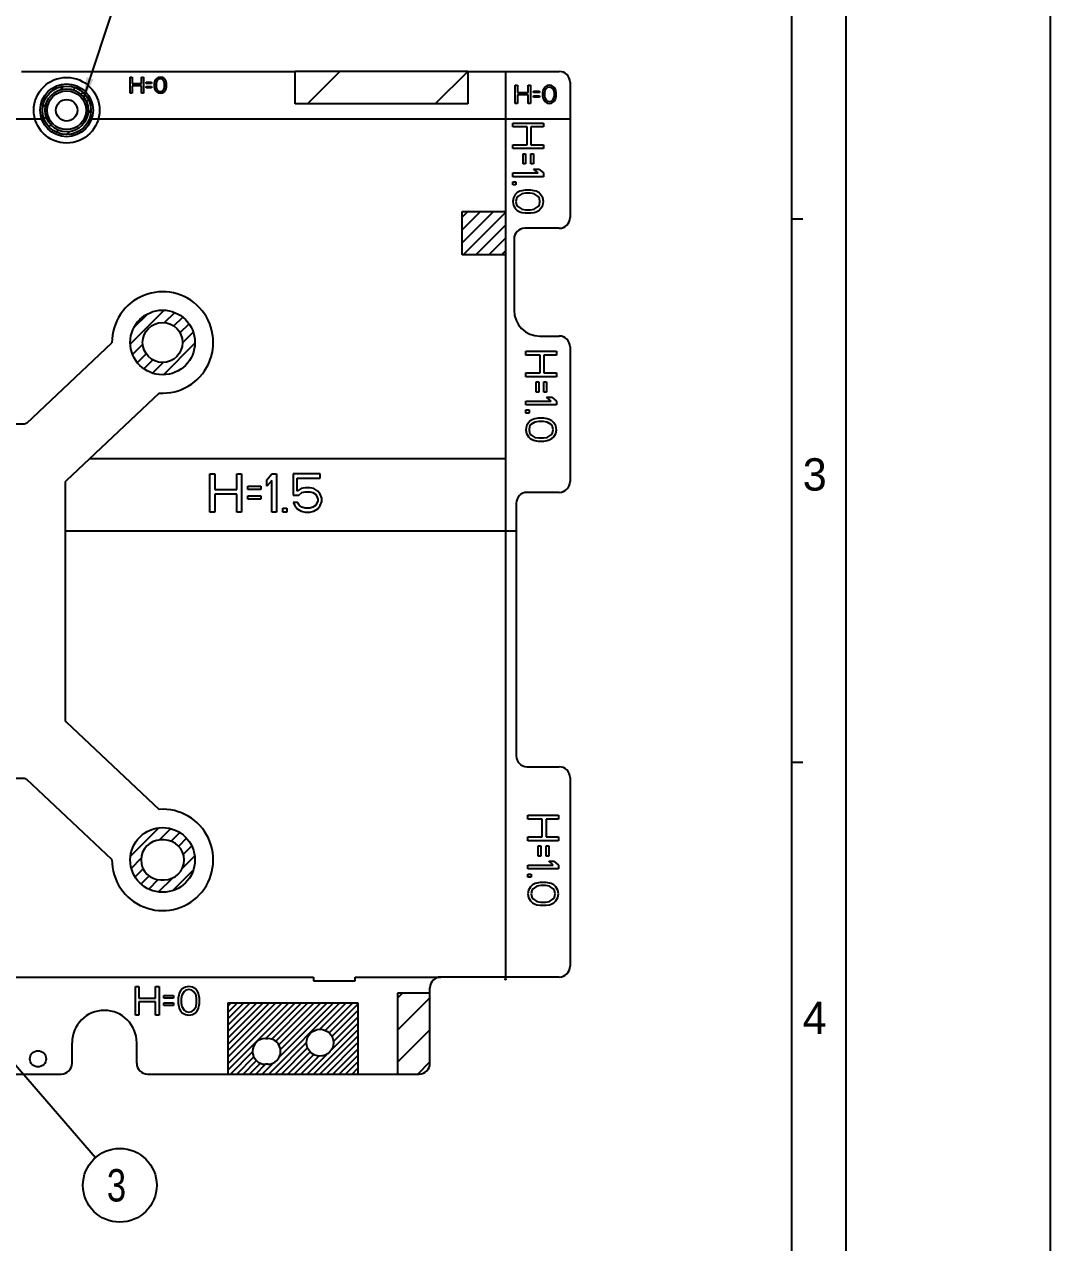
# Model space of a CAD drawing. Header units: millimetres. Extents: x 0 to 420, y 0 to 297.
# Drawn here: x 324.8 to 420, y 77.2 to 190.2 of the extents above; entities that cross this region are included whole.
import ezdxf

# ---------------------------------------------------------------- set-up
doc = ezdxf.new("R2010")
doc.units = ezdxf.units.MM
doc.header["$LTSCALE"] = 23.1
doc.layers.get('0').update_dxf_attribs({"linetype": 'CONTINUOUS'})
doc.layers.add('ASSEM_MEM', color=7, linetype='CONTINUOUS')
doc.layers.add('DETAIL', color=7, linetype='CONTINUOUS')
doc.styles.get("Standard").update_dxf_attribs({"font": 'txt', "width": 0.8})
doc.styles.add('TEXTSTYLE_2', font='txt')
doc.dimstyles.get("Standard").update_dxf_attribs({"dimtxt": 3, "dimasz": 2.1, "dimexe": 2, "dimexo": 1, "dimtad": 1, "dimzin": 0, "dimdsep": 46, "dimtxsty": 'STANDARD', "dimblk": '_FILLED', "dimblk1": '_FILLED', "dimblk2": '_FILLED', "dimcen": 0.09, "dimazin": 0, "dimtol": 1, "dimtp": 0.01, "dimtm": 0.01, "dimtfac": 1, "dimtofl": 0, "dimtmove": 0, "dimatfit": 3, "dimldrblk": '_FILLED', "dimfxl": 1, "dimtolj": 1, "dimtzin": 0, "dimarcsym": 0})

# ---------------------------------------------------------------- blocks, each defined once
blk = doc.blocks.new('_FILLED')
at = {"color": 0, "linetype": 'BYBLOCK'}
blk.add_solid([(0, 0), (-1, 0.167), (-1, -0.167)], dxfattribs=at)
blk = doc.blocks.new('BALLOON_BL12', base_point=(333.65, 82.56))
at = {"layer": 'DETAIL', "color": 2, "linetype": 'CONTINUOUS'}
blk.add_circle((333.65, 82.56), 3.42, dxfattribs=at)
at = {"layer": 'DETAIL', "color": 2, "linetype": 'CONTINUOUS', "insert": (332.45, 84.06), "char_height": 3, "width": 2.4, "attachment_point": 1, "line_spacing_factor": 0.9}
blk.add_mtext('3', dxfattribs=at)

msp = doc.modelspace()

# ---------------------------------------------------------------- linework, layer by layer
at = {"color": 7, "linetype": 'CONTINUOUS'}
msp.add_line((420, 0), (420, 297), dxfattribs=at)
at = {"color": 4, "linetype": 'CONTINUOUS'}
for p, q in [((401, 281.5), (401, 15.5)), ((396, 21), (396, 276)), ((396, 172.2), (397, 172.2)), ((396, 121.8), (397, 121.8))]:
    msp.add_line(p, q, dxfattribs=at)
at = {"layer": 'ASSEM_MEM', "color": 7, "linetype": 'CONTINUOUS'}
for p, q in [((324.52, 185.88), (349.92, 185.88)), ((365.92, 185.88), (374.42, 185.88)), ((375.42, 184.88), (375.42, 172.33)), ((374.42, 171.33), (371.22, 171.33)), ((370.22, 170.33), (370.22, 163.73)), ((372.62, 161.33), (374.42, 161.33)), ((375.42, 160.33), (375.42, 147.83)), ((370.42, 145.83), (370.42, 122.38)), ((374.42, 146.83), (371.42, 146.83)), ((371.42, 121.38), (374.42, 121.38)), ((375.42, 120.38), (375.42, 102.88)), ((374.42, 101.88), (363.42, 101.88)), ((362.42, 100.38), (362.42, 100.88)), ((329.22, 93.88), (329.22, 95.78)), ((335.22, 93.88), (335.22, 95.78)), ((295.22, 92.88), (328.22, 92.88)), ((336.22, 92.88), (343.67, 92.88)), ((355.72, 92.88), (359.42, 92.88))]:
    msp.add_line(p, q, dxfattribs=at)
at = {"layer": 'ASSEM_MEM', "color": 4, "linetype": 'CONTINUOUS'}
for p, q in [((334.62, 183.86), (334.62, 185.35)), ((334.62, 185.35), (334.8, 185.35)), ((334.8, 185.35), (334.8, 184.75)), ((335.67, 184.75), (335.67, 185.35)), ((335.67, 185.35), (335.86, 185.35)), ((335.86, 185.35), (335.86, 183.86)), ((337.41, 185.35), (337.22, 185.32)), ((337.6, 185.32), (337.41, 185.35)), ((349.92, 182.88), (349.92, 185.88)), ((365.92, 185.88), (349.92, 185.88)), ((365.92, 185.88), (365.92, 182.88)), ((369.42, 185.88), (369.42, 101.88)), ((334.8, 184.75), (335.67, 184.75)), ((334.8, 184.56), (334.8, 183.86)), ((335.67, 184.56), (334.8, 184.56)), ((335.67, 183.86), (335.67, 184.56)), ((336.11, 184.75), (336.11, 184.88)), ((336.11, 184.88), (336.6, 184.88)), ((336.6, 184.75), (336.11, 184.75)), ((336.11, 184.37), (336.11, 184.49)), ((336.11, 184.49), (336.6, 184.49)), ((336.6, 184.37), (336.11, 184.37)), ((336.6, 184.88), (336.6, 184.75)), ((336.6, 184.49), (336.6, 184.37)), ((336.88, 184.91), (336.85, 184.75)), ((336.85, 184.75), (336.85, 184.46)), ((336.85, 184.46), (336.88, 184.3)), ((336.91, 185), (336.88, 184.91)), ((336.88, 184.3), (336.91, 184.21)), ((336.98, 185.13), (336.91, 185)), ((336.91, 184.21), (336.98, 184.08)), ((337.07, 185.22), (336.98, 185.13)), ((337.04, 184.91), (337.01, 184.72)), ((337.01, 184.72), (337.01, 184.49)), ((337.01, 184.49), (337.04, 184.3)), ((337.16, 185.1), (337.04, 184.91)), ((337.04, 184.3), (337.16, 184.11)), ((337.22, 185.32), (337.07, 185.22)), ((337.25, 185.16), (337.16, 185.1)), ((337.41, 185.19), (337.25, 185.16)), ((337.56, 185.16), (337.41, 185.19)), ((337.66, 185.1), (337.56, 185.16)), ((337.75, 185.22), (337.6, 185.32)), ((337.78, 184.91), (337.66, 185.1)), ((337.66, 184.11), (337.78, 184.3)), ((337.84, 185.13), (337.75, 185.22)), ((337.81, 184.72), (337.78, 184.91)), ((337.78, 184.3), (337.81, 184.49)), ((337.81, 184.49), (337.81, 184.72)), ((337.91, 185), (337.84, 185.13)), ((337.84, 184.08), (337.91, 184.21)), ((337.94, 184.91), (337.91, 185)), ((337.91, 184.21), (337.94, 184.3)), ((337.97, 184.75), (337.94, 184.91)), ((337.94, 184.3), (337.97, 184.46)), ((337.97, 184.46), (337.97, 184.75)), ((370.33, 184.6), (370.54, 184.6)), ((370.33, 182.91), (370.33, 184.6)), ((370.54, 184.6), (370.54, 183.92)), ((371.53, 184.6), (371.74, 184.6)), ((371.53, 183.92), (371.53, 184.6)), ((371.74, 184.6), (371.74, 182.91)), ((372.94, 184.21), (372.9, 184.1)), ((373.01, 184.35), (372.94, 184.21)), ((373.11, 184.46), (373.01, 184.35)), ((373.22, 184.31), (373.08, 184.1)), ((373.29, 184.57), (373.11, 184.46)), ((373.32, 184.39), (373.22, 184.31)), ((373.5, 184.6), (373.29, 184.57)), ((373.5, 184.42), (373.32, 184.39)), ((373.71, 184.57), (373.5, 184.6)), ((373.68, 184.39), (373.5, 184.42)), ((373.78, 184.31), (373.68, 184.39)), ((373.89, 184.46), (373.71, 184.57)), ((373.92, 184.1), (373.78, 184.31)), ((373.99, 184.35), (373.89, 184.46)), ((374.06, 184.21), (373.99, 184.35)), ((374.1, 184.1), (374.06, 184.21)), ((334.8, 183.86), (334.62, 183.86)), ((335.86, 183.86), (335.67, 183.86)), ((336.98, 184.08), (337.07, 183.99)), ((337.07, 183.99), (337.22, 183.89)), ((337.16, 184.11), (337.25, 184.05)), ((337.22, 183.89), (337.41, 183.86)), ((337.25, 184.05), (337.41, 184.02)), ((337.41, 184.02), (337.56, 184.05)), ((337.41, 183.86), (337.6, 183.89)), ((337.56, 184.05), (337.66, 184.11)), ((337.6, 183.89), (337.75, 183.99)), ((337.75, 183.99), (337.84, 184.08)), ((370.54, 183.92), (371.53, 183.92)), ((371.53, 183.7), (370.54, 183.7)), ((370.54, 183.7), (370.54, 182.91)), ((371.53, 182.91), (371.53, 183.7)), ((372.02, 184.06), (372.58, 184.06)), ((372.02, 183.92), (372.02, 184.06)), ((372.58, 183.92), (372.02, 183.92)), ((372.02, 183.63), (372.58, 183.63)), ((372.02, 183.49), (372.02, 183.63)), ((372.58, 183.49), (372.02, 183.49)), ((372.58, 184.06), (372.58, 183.92)), ((372.58, 183.63), (372.58, 183.49)), ((372.9, 184.1), (372.87, 183.92)), ((372.87, 183.92), (372.87, 183.59)), ((372.87, 183.59), (372.9, 183.42)), ((372.9, 183.42), (372.94, 183.31)), ((372.94, 183.31), (373.01, 183.16)), ((373.01, 183.16), (373.11, 183.06)), ((373.08, 184.1), (373.04, 183.88)), ((373.04, 183.88), (373.04, 183.63)), ((373.04, 183.63), (373.08, 183.42)), ((373.08, 183.42), (373.22, 183.2)), ((373.22, 183.2), (373.32, 183.13)), ((373.32, 183.13), (373.5, 183.09)), ((373.5, 183.09), (373.68, 183.13)), ((373.68, 183.13), (373.78, 183.2)), ((373.78, 183.2), (373.92, 183.42)), ((373.89, 183.06), (373.99, 183.16)), ((373.96, 183.88), (373.92, 184.1)), ((373.92, 183.42), (373.96, 183.63)), ((373.96, 183.63), (373.96, 183.88)), ((373.99, 183.16), (374.06, 183.31)), ((374.06, 183.31), (374.1, 183.42)), ((374.13, 183.92), (374.1, 184.1)), ((374.1, 183.42), (374.13, 183.59)), ((374.13, 183.59), (374.13, 183.92)), ((365.92, 182.88), (349.92, 182.88)), ((370.54, 182.91), (370.33, 182.91)), ((371.74, 182.91), (371.53, 182.91)), ((373.11, 183.06), (373.29, 182.95)), ((373.29, 182.95), (373.5, 182.91)), ((373.5, 182.91), (373.71, 182.95)), ((373.71, 182.95), (373.89, 183.06)), ((313.23, 181.48), (326.36, 181.48)), ((331.09, 181.48), (375.42, 181.48)), ((365.42, 172.88), (369.42, 172.88)), ((365.42, 168.88), (365.42, 172.88)), ((369.42, 168.88), (365.42, 168.88)), ((325.02, 153.27), (332.92, 160.71)), ((371.31, 159.93), (374.15, 159.93)), ((371.31, 159.57), (371.31, 159.93)), ((372.64, 159.57), (371.31, 159.57)), ((372.64, 157.92), (372.64, 159.57)), ((374.15, 159.57), (373, 159.57)), ((373, 159.57), (373, 157.92)), ((374.15, 159.93), (374.15, 159.57)), ((371.31, 157.92), (372.64, 157.92)), ((371.31, 157.56), (371.31, 157.92)), ((374.15, 157.56), (371.31, 157.56)), ((372.28, 157.09), (372.52, 157.09)), ((372.28, 156.14), (372.28, 157.09)), ((372.52, 157.09), (372.52, 156.14)), ((373, 157.92), (374.15, 157.92)), ((373, 157.09), (373.24, 157.09)), ((373, 156.14), (373, 157.09)), ((373.24, 157.09), (373.24, 156.14)), ((374.15, 157.92), (374.15, 157.56)), ((337.31, 156.05), (328.67, 147.92)), ((372.52, 156.14), (372.28, 156.14)), ((373.24, 156.14), (373, 156.14)), ((371.31, 155.31), (373.67, 155.31)), ((371.31, 154.96), (371.31, 155.31)), ((374.15, 154.96), (371.31, 154.96)), ((373.24, 155.67), (373.73, 155.67)), ((373.67, 155.31), (373.24, 155.67)), ((373.73, 155.67), (374.15, 155.31)), ((374.15, 155.31), (374.15, 154.96)), ((371.31, 154.48), (371.61, 154.48)), ((371.31, 154.19), (371.31, 154.48)), ((371.61, 154.19), (371.31, 154.19)), ((371.61, 154.48), (371.61, 154.19)), ((372.46, 153.71), (372.16, 153.66)), ((373, 153.71), (372.46, 153.71)), ((373.3, 153.66), (373, 153.71)), ((299.43, 153.19), (324.81, 153.19)), ((371.37, 153), (371.31, 152.65)), ((371.31, 152.65), (371.37, 152.29)), ((371.55, 153.3), (371.37, 153)), ((371.73, 153.48), (371.55, 153.3)), ((371.67, 152.95), (371.61, 152.65)), ((371.61, 152.65), (371.67, 152.35)), ((371.79, 153.12), (371.67, 152.95)), ((371.97, 153.6), (371.73, 153.48)), ((372.16, 153.36), (371.79, 153.12)), ((372.16, 153.66), (371.97, 153.6)), ((372.52, 153.42), (372.16, 153.36)), ((372.94, 153.42), (372.52, 153.42)), ((373.3, 153.36), (372.94, 153.42)), ((373.49, 153.6), (373.3, 153.66)), ((373.67, 153.12), (373.3, 153.36)), ((373.73, 153.48), (373.49, 153.6)), ((373.79, 152.95), (373.67, 153.12)), ((373.91, 153.3), (373.73, 153.48)), ((373.85, 152.65), (373.79, 152.95)), ((373.79, 152.35), (373.85, 152.65)), ((374.09, 153), (373.91, 153.3)), ((374.15, 152.65), (374.09, 153)), ((374.09, 152.29), (374.15, 152.65)), ((371.37, 152.29), (371.55, 152)), ((371.55, 152), (371.73, 151.82)), ((371.67, 152.35), (371.79, 152.18)), ((371.73, 151.82), (371.97, 151.7)), ((371.79, 152.18), (372.16, 151.94)), ((371.97, 151.7), (372.16, 151.64)), ((372.16, 151.94), (372.52, 151.88)), ((372.16, 151.64), (372.46, 151.58)), ((372.46, 151.58), (373, 151.58)), ((372.52, 151.88), (372.94, 151.88)), ((372.94, 151.88), (373.3, 151.94)), ((373, 151.58), (373.3, 151.64)), ((373.3, 151.94), (373.67, 152.18)), ((373.3, 151.64), (373.49, 151.7)), ((373.49, 151.7), (373.73, 151.82)), ((373.67, 152.18), (373.79, 152.35)), ((373.73, 151.82), (373.91, 152)), ((373.91, 152), (374.09, 152.29)), ((330.86, 149.98), (369.42, 149.98)), ((328.57, 147.7), (328.57, 125.78)), ((328.62, 143.28), (370.42, 143.28)), ((328.67, 125.56), (337.31, 117.43)), ((324.81, 120.29), (299.43, 120.29)), ((332.92, 112.77), (325.02, 120.21)), ((371.5, 116.89), (374.35, 116.89)), ((371.5, 116.53), (371.5, 116.89)), ((372.84, 116.53), (371.5, 116.53)), ((372.84, 114.87), (372.84, 116.53)), ((374.35, 116.53), (373.2, 116.53)), ((373.2, 116.53), (373.2, 114.87)), ((374.35, 116.89), (374.35, 116.53)), ((337.77, 114.59), (337.47, 114.59)), ((371.5, 114.87), (372.84, 114.87)), ((371.5, 114.51), (371.5, 114.87)), ((374.35, 114.51), (371.5, 114.51)), ((373.2, 114.87), (374.35, 114.87)), ((374.35, 114.87), (374.35, 114.51)), ((372.47, 114.04), (372.71, 114.04)), ((372.47, 113.09), (372.47, 114.04)), ((372.71, 113.09), (372.47, 113.09)), ((372.71, 114.04), (372.71, 113.09)), ((373.2, 114.04), (373.44, 114.04)), ((373.2, 113.09), (373.2, 114.04)), ((373.44, 113.09), (373.2, 113.09)), ((373.44, 114.04), (373.44, 113.09)), ((371.5, 112.26), (373.86, 112.26)), ((371.5, 111.91), (371.5, 112.26)), ((374.35, 111.91), (371.5, 111.91)), ((373.44, 112.62), (373.92, 112.62)), ((373.86, 112.26), (373.44, 112.62)), ((373.92, 112.62), (374.35, 112.26)), ((374.35, 112.26), (374.35, 111.91)), ((337.47, 110.89), (337.77, 110.89)), ((371.5, 111.43), (371.81, 111.43)), ((371.5, 111.14), (371.5, 111.43)), ((371.81, 111.14), (371.5, 111.14)), ((371.81, 111.43), (371.81, 111.14)), ((371.56, 109.95), (371.5, 109.6)), ((371.75, 110.25), (371.56, 109.95)), ((371.93, 110.43), (371.75, 110.25)), ((371.87, 109.89), (371.81, 109.6)), ((371.99, 110.07), (371.87, 109.89)), ((372.17, 110.54), (371.93, 110.43)), ((372.35, 110.31), (371.99, 110.07)), ((372.35, 110.6), (372.17, 110.54)), ((372.65, 110.66), (372.35, 110.6)), ((372.71, 110.37), (372.35, 110.31)), ((373.2, 110.66), (372.65, 110.66)), ((373.14, 110.37), (372.71, 110.37)), ((373.5, 110.31), (373.14, 110.37)), ((373.5, 110.6), (373.2, 110.66)), ((373.68, 110.54), (373.5, 110.6)), ((373.86, 110.07), (373.5, 110.31)), ((373.92, 110.43), (373.68, 110.54)), ((373.99, 109.89), (373.86, 110.07)), ((374.11, 110.25), (373.92, 110.43)), ((374.05, 109.6), (373.99, 109.89)), ((374.29, 109.95), (374.11, 110.25)), ((374.35, 109.6), (374.29, 109.95)), ((371.5, 109.6), (371.56, 109.24)), ((371.56, 109.24), (371.75, 108.94)), ((371.75, 108.94), (371.93, 108.77)), ((371.81, 109.6), (371.87, 109.3)), ((371.87, 109.3), (371.99, 109.12)), ((371.93, 108.77), (372.17, 108.65)), ((371.99, 109.12), (372.35, 108.88)), ((372.17, 108.65), (372.35, 108.59)), ((372.35, 108.88), (372.71, 108.83)), ((372.35, 108.59), (372.65, 108.53)), ((372.65, 108.53), (373.2, 108.53)), ((372.71, 108.83), (373.14, 108.83)), ((373.14, 108.83), (373.5, 108.88)), ((373.2, 108.53), (373.5, 108.59)), ((373.5, 108.88), (373.86, 109.12)), ((373.5, 108.59), (373.68, 108.65)), ((373.68, 108.65), (373.92, 108.77)), ((373.86, 109.12), (373.99, 109.3)), ((373.92, 108.77), (374.11, 108.94)), ((373.99, 109.3), (374.05, 109.6)), ((374.11, 108.94), (374.29, 109.24)), ((374.29, 109.24), (374.35, 109.6)), ((269.15, 101.88), (351.62, 101.88)), ((351.62, 101.88), (351.62, 101.53)), ((355.47, 101.88), (363.42, 101.88)), ((355.47, 101.53), (355.47, 101.88)), ((335.1, 100.99), (335.43, 100.99)), ((335.1, 98.35), (335.1, 100.99)), ((335.43, 100.99), (335.43, 99.92)), ((336.97, 100.99), (337.3, 100.99)), ((336.97, 99.92), (336.97, 100.99)), ((337.3, 100.99), (337.3, 98.35)), ((339.28, 100.6), (339.17, 100.37)), ((339.45, 100.77), (339.28, 100.6)), ((339.73, 100.94), (339.45, 100.77)), ((339.78, 100.66), (339.62, 100.54)), ((340.06, 100.99), (339.73, 100.94)), ((340.06, 100.71), (339.78, 100.66)), ((340.39, 100.94), (340.06, 100.99)), ((340.33, 100.66), (340.06, 100.71)), ((340.5, 100.54), (340.33, 100.66)), ((340.66, 100.77), (340.39, 100.94)), ((340.83, 100.6), (340.66, 100.77)), ((340.94, 100.37), (340.83, 100.6)), ((351.62, 101.53), (355.47, 101.53)), ((335.43, 99.92), (336.97, 99.92)), ((336.97, 99.59), (335.43, 99.59)), ((335.43, 99.59), (335.43, 98.35)), ((336.97, 98.35), (336.97, 99.59)), ((337.74, 100.15), (338.62, 100.15)), ((337.74, 99.92), (337.74, 100.15)), ((338.62, 99.92), (337.74, 99.92)), ((337.74, 99.47), (338.62, 99.47)), ((337.74, 99.25), (337.74, 99.47)), ((338.62, 100.15), (338.62, 99.92)), ((338.62, 99.47), (338.62, 99.25)), ((339.12, 100.21), (339.06, 99.92)), ((339.06, 99.92), (339.06, 99.42)), ((339.17, 100.37), (339.12, 100.21)), ((339.4, 100.21), (339.34, 99.87)), ((339.34, 99.87), (339.34, 99.47)), ((339.34, 99.47), (339.4, 99.14)), ((339.62, 100.54), (339.4, 100.21)), ((340.72, 100.21), (340.5, 100.54)), ((340.77, 99.87), (340.72, 100.21)), ((340.72, 99.14), (340.77, 99.47)), ((340.77, 99.47), (340.77, 99.87)), ((340.99, 100.21), (340.94, 100.37)), ((341.05, 99.92), (340.99, 100.21)), ((341.05, 99.42), (341.05, 99.92)), ((343.67, 99.48), (355.72, 99.48)), ((343.67, 99.48), (343.67, 92.88)), ((355.72, 99.48), (355.72, 92.88)), ((362.42, 100.38), (359.42, 100.38)), ((359.42, 100.38), (359.42, 92.88)), ((362.42, 93.88), (362.42, 100.38)), ((335.43, 98.35), (335.1, 98.35)), ((337.3, 98.35), (336.97, 98.35)), ((338.62, 99.25), (337.74, 99.25)), ((339.06, 99.42), (339.12, 99.14)), ((339.12, 99.14), (339.17, 98.97)), ((339.17, 98.97), (339.28, 98.74)), ((339.28, 98.74), (339.45, 98.57)), ((339.4, 99.14), (339.62, 98.8)), ((339.45, 98.57), (339.73, 98.41)), ((339.62, 98.8), (339.78, 98.69)), ((339.73, 98.41), (340.06, 98.35)), ((339.78, 98.69), (340.06, 98.63)), ((340.06, 98.63), (340.33, 98.69)), ((340.06, 98.35), (340.39, 98.41)), ((340.33, 98.69), (340.5, 98.8)), ((340.39, 98.41), (340.66, 98.57)), ((340.5, 98.8), (340.72, 99.14)), ((340.66, 98.57), (340.83, 98.74)), ((340.83, 98.74), (340.94, 98.97)), ((340.94, 98.97), (340.99, 99.14)), ((340.99, 99.14), (341.05, 99.42)), ((347.17, 96.18), (347.37, 96.18)), ((343.67, 92.88), (355.72, 92.88)), ((347.37, 93.78), (347.17, 93.78)), ((359.42, 92.88), (361.42, 92.88))]:
    msp.add_line(p, q, dxfattribs=at)
at = {"layer": 'ASSEM_MEM', "color": 2, "linetype": 'CONTINUOUS'}
for p, q in [((351.05, 182.88), (354.05, 185.88)), ((362.92, 182.88), (365.92, 185.88)), ((328.13, 184.19), (328.46, 184.52)), ((329.32, 184.19), (329.52, 184.39)), ((330.07, 183.76), (330.25, 183.93)), ((330.57, 183.06), (330.76, 183.25)), ((326.49, 182.55), (326.82, 182.88)), ((330.71, 182.01), (330.97, 182.28)), ((326.62, 181.49), (326.82, 181.69)), ((327.07, 180.75), (327.25, 180.94)), ((327.76, 180.25), (327.95, 180.44)), ((328.72, 180.03), (329, 180.31)), ((365.42, 172.37), (365.94, 172.88)), ((365.42, 171.18), (367.12, 172.88)), ((365.42, 169.99), (368.31, 172.88)), ((365.5, 168.88), (369.42, 172.81)), ((366.69, 168.88), (369.42, 171.62)), ((367.88, 168.88), (369.42, 170.43)), ((369.06, 168.88), (369.42, 169.24)), ((334.63, 160.6), (337.76, 163.74)), ((334.96, 162.13), (336.24, 163.4)), ((337.8, 162.58), (338.74, 163.53)), ((338.67, 162.27), (339.49, 163.09)), ((339.24, 161.65), (340.07, 162.48)), ((339.47, 160.7), (340.47, 161.69)), ((334.84, 159.63), (335.78, 160.57)), ((337.71, 157.74), (340.62, 160.66)), ((335.28, 158.88), (336.1, 159.7)), ((335.89, 158.3), (336.72, 159.13)), ((336.67, 157.9), (337.67, 158.89)), ((334.65, 113.1), (337.26, 115.72)), ((337.31, 114.58), (338.38, 115.65)), ((338.4, 114.48), (339.21, 115.29)), ((339.12, 114.01), (339.85, 114.75)), ((339.46, 111.98), (340.6, 113.12)), ((339.55, 113.26), (340.33, 114.04)), ((334.72, 111.99), (335.63, 112.9)), ((335.08, 111.16), (335.82, 111.91)), ((335.62, 110.51), (336.37, 111.26)), ((336.33, 110.04), (337.21, 110.91)), ((337.25, 109.77), (338.54, 111.06)), ((338.56, 109.89), (340.47, 111.8)), ((343.67, 99.18), (343.97, 99.48)), ((343.67, 98.59), (344.57, 99.48)), ((343.67, 98), (345.16, 99.48)), ((343.67, 97.4), (345.75, 99.48)), ((343.67, 96.81), (346.35, 99.48)), ((343.67, 96.21), (346.94, 99.48)), ((343.67, 95.62), (347.54, 99.48)), ((343.67, 95.03), (348.13, 99.48)), ((343.67, 94.43), (348.72, 99.48)), ((343.67, 93.84), (349.32, 99.48)), ((343.67, 93.25), (349.91, 99.48)), ((347.21, 96.18), (350.51, 99.48)), ((347.47, 92.88), (354.07, 99.48)), ((347.74, 96.12), (351.1, 99.48)), ((348.13, 95.92), (351.69, 99.48)), ((348.4, 95.6), (352.29, 99.48)), ((348.46, 94.46), (353.47, 99.48)), ((348.56, 95.16), (352.88, 99.48)), ((352.21, 97.03), (354.66, 99.48)), ((352.71, 96.93), (355.26, 99.48)), ((359.42, 99.93), (359.88, 100.38)), ((359.42, 96.96), (362.42, 99.96)), ((353.07, 96.7), (355.72, 99.36)), ((353.33, 96.37), (355.72, 98.76)), ((353.31, 95.16), (355.72, 97.57)), ((353.47, 95.91), (355.72, 98.17)), ((351.63, 92.88), (355.72, 96.98)), ((352.22, 92.88), (355.72, 96.39)), ((359.42, 93.99), (362.42, 96.99)), ((343.91, 92.88), (345.97, 94.95)), ((348.06, 92.88), (350.97, 95.79)), ((348.66, 92.88), (351.07, 95.3)), ((349.25, 92.88), (351.3, 94.94)), ((352.81, 92.88), (355.72, 95.79)), ((353.41, 92.88), (355.72, 95.2)), ((344.5, 92.88), (346.09, 94.47)), ((345.09, 92.88), (346.34, 94.12)), ((345.69, 92.88), (346.69, 93.88)), ((346.87, 92.88), (347.89, 93.9)), ((349.84, 92.88), (351.64, 94.68)), ((350.44, 92.88), (352.1, 94.54)), ((351.03, 92.88), (352.85, 94.7)), ((354, 92.88), (355.72, 94.6)), ((354.6, 92.88), (355.72, 94.01)), ((361.29, 92.88), (362.42, 94.02)), ((346.28, 92.88), (347.18, 93.78)), ((355.19, 92.88), (355.72, 93.42))]:
    msp.add_line(p, q, dxfattribs=at)
at = {"layer": 'ASSEM_MEM', "color": 40, "linetype": 'CONTINUOUS'}
for p, q in [((370.1, 181.09), (372.94, 181.09)), ((370.1, 180.73), (370.1, 181.09)), ((372.94, 181.09), (372.94, 180.73)), ((371.43, 180.73), (370.1, 180.73)), ((371.43, 179.08), (371.43, 180.73)), ((372.94, 180.73), (371.79, 180.73)), ((371.79, 180.73), (371.79, 179.08)), ((370.1, 179.08), (371.43, 179.08)), ((370.1, 178.72), (370.1, 179.08)), ((372.94, 178.72), (370.1, 178.72)), ((371.79, 179.08), (372.94, 179.08)), ((372.94, 179.08), (372.94, 178.72)), ((371.06, 178.25), (371.3, 178.25)), ((371.06, 177.3), (371.06, 178.25)), ((371.3, 178.25), (371.3, 177.3)), ((371.79, 178.25), (372.03, 178.25)), ((371.79, 177.3), (371.79, 178.25)), ((372.03, 178.25), (372.03, 177.3)), ((370.1, 176.47), (372.45, 176.47)), ((370.1, 176.12), (370.1, 176.47)), ((371.3, 177.3), (371.06, 177.3)), ((372.03, 177.3), (371.79, 177.3)), ((372.03, 176.83), (372.51, 176.83)), ((372.45, 176.47), (372.03, 176.83)), ((372.51, 176.83), (372.94, 176.47)), ((372.94, 176.47), (372.94, 176.12)), ((372.94, 176.12), (370.1, 176.12)), ((370.1, 175.65), (370.4, 175.65)), ((370.1, 175.35), (370.1, 175.65)), ((370.4, 175.35), (370.1, 175.35)), ((370.4, 175.65), (370.4, 175.35)), ((370.16, 174.17), (370.1, 173.81)), ((370.34, 174.46), (370.16, 174.17)), ((370.52, 174.64), (370.34, 174.46)), ((370.46, 174.11), (370.4, 173.81)), ((370.58, 174.29), (370.46, 174.11)), ((370.76, 174.76), (370.52, 174.64)), ((370.94, 174.52), (370.58, 174.29)), ((370.94, 174.82), (370.76, 174.76)), ((371.24, 174.88), (370.94, 174.82)), ((371.3, 174.58), (370.94, 174.52)), ((371.79, 174.88), (371.24, 174.88)), ((371.73, 174.58), (371.3, 174.58)), ((372.09, 174.52), (371.73, 174.58)), ((372.09, 174.82), (371.79, 174.88)), ((372.27, 174.76), (372.09, 174.82)), ((372.45, 174.29), (372.09, 174.52)), ((372.51, 174.64), (372.27, 174.76)), ((372.57, 174.11), (372.45, 174.29)), ((372.69, 174.46), (372.51, 174.64)), ((372.63, 173.81), (372.57, 174.11)), ((372.88, 174.17), (372.69, 174.46)), ((372.94, 173.81), (372.88, 174.17)), ((370.1, 173.81), (370.16, 173.46)), ((370.16, 173.46), (370.34, 173.16)), ((370.34, 173.16), (370.52, 172.98)), ((370.4, 173.81), (370.46, 173.52)), ((370.46, 173.52), (370.58, 173.34)), ((370.52, 172.98), (370.76, 172.87)), ((370.58, 173.34), (370.94, 173.1)), ((370.94, 173.1), (371.3, 173.04)), ((371.3, 173.04), (371.73, 173.04)), ((371.73, 173.04), (372.09, 173.1)), ((372.09, 173.1), (372.45, 173.34)), ((372.27, 172.87), (372.51, 172.98)), ((372.45, 173.34), (372.57, 173.52)), ((372.51, 172.98), (372.69, 173.16)), ((372.57, 173.52), (372.63, 173.81)), ((372.69, 173.16), (372.88, 173.46)), ((372.88, 173.46), (372.94, 173.81)), ((370.76, 172.87), (370.94, 172.81)), ((370.94, 172.81), (371.24, 172.75)), ((371.24, 172.75), (371.79, 172.75)), ((371.79, 172.75), (372.09, 172.81)), ((372.09, 172.81), (372.27, 172.87)), ((342.01, 148.54), (342.45, 148.54)), ((342.01, 145.01), (342.01, 148.54)), ((342.45, 148.54), (342.45, 147.11)), ((344.51, 148.54), (344.95, 148.54)), ((344.51, 147.11), (344.51, 148.54)), ((344.95, 148.54), (344.95, 145.01)), ((347.3, 148.01), (347.75, 148.54)), ((347.75, 148.54), (348.19, 148.54)), ((348.19, 148.54), (348.19, 145.01)), ((352.23, 148.54), (349.73, 148.54)), ((349.73, 148.54), (349.73, 146.59)), ((350.1, 148.16), (352.23, 148.16)), ((350.1, 146.96), (350.1, 148.16)), ((352.23, 148.16), (352.23, 148.54)), ((342.45, 147.11), (344.51, 147.11)), ((345.54, 147.41), (346.72, 147.41)), ((345.54, 147.11), (345.54, 147.41)), ((346.72, 147.11), (345.54, 147.11)), ((346.72, 147.41), (346.72, 147.11)), ((347.3, 147.41), (347.3, 148.01)), ((347.75, 147.94), (347.3, 147.41)), ((347.75, 145.01), (347.75, 147.94)), ((350.47, 147.19), (350.1, 146.96)), ((350.83, 147.26), (350.47, 147.19)), ((351.28, 147.26), (350.83, 147.26)), ((351.64, 147.19), (351.28, 147.26)), ((352.01, 146.96), (351.64, 147.19)), ((352.23, 146.66), (352.01, 146.96)), ((344.51, 146.66), (342.45, 146.66)), ((342.45, 146.66), (342.45, 145.01)), ((344.51, 145.01), (344.51, 146.66)), ((345.54, 146.51), (346.72, 146.51)), ((345.54, 146.21), (345.54, 146.51)), ((346.72, 146.21), (345.54, 146.21)), ((346.72, 146.51), (346.72, 146.21)), ((349.73, 146.59), (350.25, 146.59)), ((350.17, 145.91), (349.73, 145.91)), ((349.73, 145.91), (349.88, 145.61)), ((350.32, 145.61), (350.17, 145.91)), ((350.25, 146.59), (350.54, 146.81)), ((350.54, 146.81), (350.83, 146.89)), ((350.83, 146.89), (351.28, 146.89)), ((351.28, 146.89), (351.57, 146.81)), ((351.57, 146.81), (351.79, 146.66)), ((351.79, 146.66), (351.94, 146.44)), ((351.94, 145.83), (351.79, 145.61)), ((351.94, 146.44), (352.01, 146.21)), ((352.01, 146.06), (351.94, 145.83)), ((352.01, 146.21), (352.01, 146.06)), ((352.38, 146.29), (352.23, 146.66)), ((352.23, 145.61), (352.38, 145.98)), ((352.38, 145.98), (352.38, 146.29)), ((342.45, 145.01), (342.01, 145.01)), ((344.95, 145.01), (344.51, 145.01)), ((348.19, 145.01), (347.75, 145.01)), ((348.78, 145.38), (349.14, 145.38)), ((348.78, 145.01), (348.78, 145.38)), ((349.14, 145.01), (348.78, 145.01)), ((349.14, 145.38), (349.14, 145.01)), ((349.88, 145.61), (350.1, 145.31)), ((350.1, 145.31), (350.47, 145.08)), ((350.54, 145.46), (350.32, 145.61)), ((350.47, 145.08), (350.83, 145.01)), ((350.83, 145.38), (350.54, 145.46)), ((351.28, 145.38), (350.83, 145.38)), ((350.83, 145.01), (351.28, 145.01)), ((351.57, 145.46), (351.28, 145.38)), ((351.28, 145.01), (351.64, 145.08)), ((351.79, 145.61), (351.57, 145.46)), ((351.64, 145.08), (352.01, 145.31)), ((352.01, 145.31), (352.23, 145.61))]:
    msp.add_line(p, q, dxfattribs=at)
at = {"layer": 'ASSEM_MEM', "color": 4, "linetype": 'CONTINUOUS'}
for centre, radius in [((328.72, 182.28), 3.05), ((328.72, 182.28), 2.45), ((328.72, 182.28), 2.25), ((337.62, 160.74), 3), ((337.62, 160.74), 1.85), ((337.62, 112.74), 3), ((369.42, 101.68), 0.05), ((352.22, 95.78), 1.25)]:
    msp.add_circle(centre, radius, dxfattribs=at)
at = {"layer": 'ASSEM_MEM', "color": 7, "linetype": 'CONTINUOUS'}
for centre, radius in [((328.72, 182.28), 2), ((328.72, 182.28), 1.8), ((328.72, 182.28), 1), ((326.06, 94.29), 0.75)]:
    msp.add_circle(centre, radius, dxfattribs=at)
for centre, radius, start, end in [((374.42, 184.88), 1, 0, 90), ((374.42, 172.33), 1, 270, 360), ((371.22, 170.33), 1, 90, 180), ((372.62, 163.73), 2.4, 180, 270), ((374.42, 160.33), 1, 0, 90), ((374.42, 147.83), 1, 270, 360), ((371.42, 145.83), 1, 90, 180), ((371.42, 122.38), 1, 180, 270), ((374.42, 120.38), 1, 0, 90), ((374.42, 102.88), 1, 270, 360), ((363.42, 100.88), 1, 90, 180), ((332.22, 95.78), 3, 0, 180), ((328.22, 93.88), 1, 270, 360), ((336.22, 93.88), 1, 180, 270)]:
    msp.add_arc(centre, radius, start, end, dxfattribs=at)
at = {"layer": 'ASSEM_MEM', "color": 4, "linetype": 'CONTINUOUS'}
for centre, radius, start, end in [((337.62, 160.74), 4.7, 266.1745, 180.3541), ((324.81, 153.49), 0.3, 270, 313.2643), ((328.87, 147.7), 0.3, 133.2643, 180), ((328.87, 125.78), 0.3, 180, 226.7357), ((324.81, 119.99), 0.3, 46.7357, 90), ((337.62, 112.74), 4.7, 179.6459, 93.8255), ((337.47, 112.74), 1.85, 90, 270), ((337.77, 112.74), 1.85, 270, 90), ((347.17, 94.98), 1.2, 90, 270), ((347.37, 94.98), 1.2, 270, 90), ((361.42, 93.88), 1, 270, 360)]:
    msp.add_arc(centre, radius, start, end, dxfattribs=at)

# ---------------------------------------------------------------- block references
at = {"layer": 'DETAIL', "color": 2, "linetype": 'CONTINUOUS'}
msp.add_blockref('BALLOON_BL12', (333.65, 82.56), dxfattribs=at)

# ---------------------------------------------------------------- texts
at = {"color": 2, "linetype": 'CONTINUOUS', "char_height": 3, "width": 3, "attachment_point": 1, "line_spacing_factor": 0.9, "style": 'TEXTSTYLE_2'}
for s, insert in [('3', (397, 150)), ('4', (397, 99.6))]:
    msp.add_mtext(s, dxfattribs=dict(at, insert=insert))

# ---------------------------------------------------------------- leaders
at = {"layer": 'DETAIL', "color": 2, "linetype": 'CONTINUOUS'}
for points in [[(330.24, 183.25), (333.39, 192.83)], [(320.9, 97.27), (331.41, 85.15)]]:
    msp.add_leader(points, dimstyle='STANDARD', override={"dimtad": 0}, dxfattribs=at)

doc.saveas('drawing.dxf')
